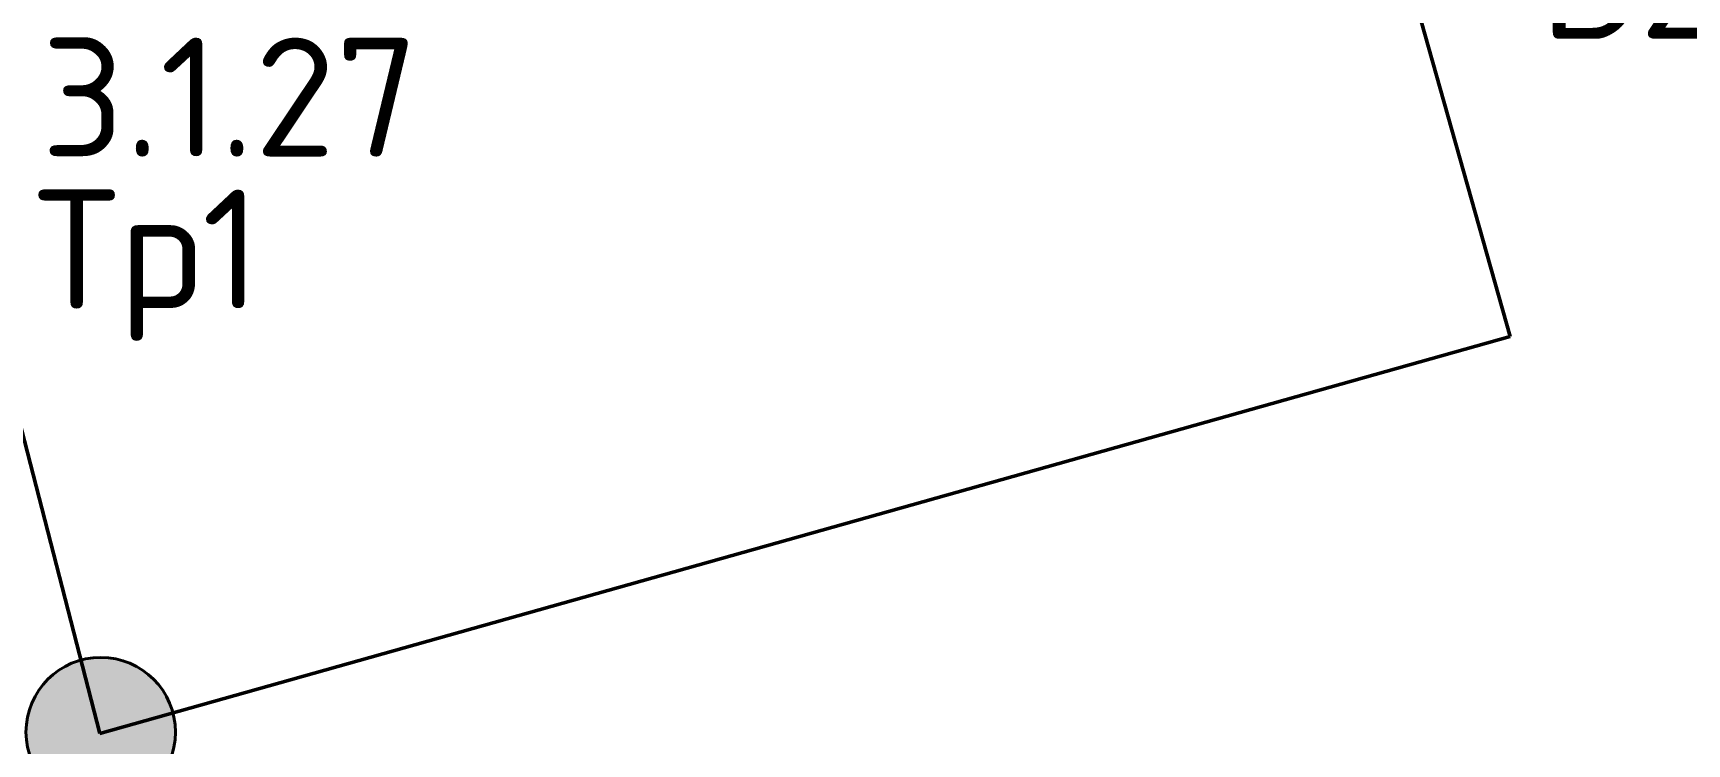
# Model space of a CAD drawing. Header units: millimetres. Extents: x -500444 to 437433, y -1435259 to 1593622.
# Drawn here: x -58126 to -55622, y -1369684 to -1368608 of the extents above; entities that cross this region are included whole.
import ezdxf

# ---------------------------------------------------------------- set-up
doc = ezdxf.new("R2010")
doc.units = ezdxf.units.MM
doc.layers.add('_Гр.ЩД-2C.7.6.I2.5', color=6, linetype='Continuous', lineweight=50)
doc.layers.add('A-ANNO-DIMS', color=7, linetype='Continuous', lineweight=9)
doc.layers.add('Вставка', color=252, linetype='Continuous')
doc.layers.add('сВЕтильники', color=7, linetype='Continuous', lineweight=40, true_color=0x0000f0)
doc.styles.add('GOST 2.304', font='')
doc.styles.add('TableTextStyle', font='isocpeur.ttf', dxfattribs={"width": 0.9})
doc.styles.get('GOST 2.304').set_extended_font_data('GOST Common')
doc.linetypes.add('Truba', pattern='A,3e-05,[4,MSH_7,S=1,R=0,X=0,Y=0],-3.022072', length=3.022102)
doc.dimstyles.new('М-200', dxfattribs={"dimtxt": 400, "dimasz": 160, "dimexe": 200, "dimexo": 400, "dimgap": 50, "dimtad": 1, "dimdec": 0, "dimzin": 0, "dimdsep": 46, "dimtxsty": 'GOST 2.304', "dimblk": 'ARCHTICK', "dimcen": 180, "dimdle": 200, "dimadec": 0, "dimazin": 0, "dimtfac": 1, "dimtdec": 0, "dimtmove": 1, "dimatfit": 0, "dimfxl": 1, "dimtolj": 1, "dimtzin": 0, "dimarcsym": 0})

# ---------------------------------------------------------------- blocks, each defined once
blk = doc.blocks.new('_ArchTick')
at = {"color": 0, "linetype": 'ByBlock', "const_width": 0.15}
blk.add_lwpolyline([(-0.5, -0.5), (0.5, 0.5)], dxfattribs=at)
blk = doc.blocks.new('*D41')
at = {"layer": 'A-ANNO-DIMS', "color": 0, "lineweight": -2, "transparency": 16777216}
blk.add_arc((-165703.8, -113309.3), 107894.2, 269.999998, 325.999999, dxfattribs=at)
at = {"layer": 'Defpoints', "color": 0, "lineweight": 30, "transparency": 16777216}
for p in [(-165703.8, -113309.3), (-165703.8, -113309.3), (-75741.3, -173989.8), (-131171, -215527.9), (-165703.8, -221903.3)]:
    blk.add_point(p, dxfattribs=at)
at = {"layer": 'A-ANNO-DIMS', "color": 0, "lineweight": -2, "transparency": 16777216, "xscale": 160, "yscale": 160, "zscale": 160}
for p, rotation in [((-76255.4, -173643), 55.99999895826774), ((-165703.8, -221203.5), 179.9999981265246)]:
    blk.add_blockref('_ArchTick', p, dxfattribs=dict(at, rotation=rotation))
at = {"layer": 'A-ANNO-DIMS', "color": 0, "transparency": 16777216, "insert": (-114299.5, -207822), "char_height": 400, "attachment_point": 5, "rotation": 28.5412, "style": 'GOST 2.304'}
blk.add_mtext('\\A1;56,0%%D', dxfattribs=at)
blk = doc.blocks.new('A$Cab2378fa')
at = {"lineweight": 25, "true_color": 0xfff5f5}
h = blk.add_hatch(color=7, dxfattribs=at)
h.dxf.hatch_style = 1
h.paths.add_polyline_path([(0, 0), (-141.6, -170.3, 0.174923), (3, -222.4, 0.197808), (162.3, -156.8)])
h.paths.add_polyline_path([(-163.2, 157.6), (0, 0), (147.8, 177.8, 0.175398), (3, 230.2, 0.209014)])
at = {"lineweight": 25}
h = blk.add_hatch(color=256, dxfattribs=at)
h.paths.add_polyline_path([(162.3, -156.8, 0.442338), (147.8, 177.8), (0, 0)])
h.paths.add_polyline_path([(-141.6, -170.3), (0, 0), (-163.2, 157.6, 0.430096)])
blk.add_circle((3, 3.9), 226.3)
blk = doc.blocks.new('Гр.ЩД-2C.7.6.I2.5')
at = {"layer": '_Гр.ЩД-2C.7.6.I2.5', "color": 18, "true_color": 0x000000, "style": 'TableTextStyle'}
for s, p in [('В2', (31521, 17737.4)), ('Тр1', (29242.3, 17329.1))]:
    blk.add_text(s, height=180, dxfattribs=at).set_placement(p)
at = {"layer": '_Гр.ЩД-2C.7.6.I2.5', "ltscale": 100, "style": 'TableTextStyle'}
for tag, p in [('55', (23877.9, 38200.4, 6620)), ('В2', (28844.8, 35937.6)), ('ТР1', (24657.4, 35359.6)), ('В2', (26349.8, 35206)), ('В2', (29276.5, 34501)), ('ТР1', (24982.1, 34103.8)), ('В2', (26781.5, 33769.4)), ('ТР1', (25153.2, 33442.3)), ('B2A', (29708.3, 33064.5)), ('ТР1', (25285, 32894.6)), ('ТР1', (25431.1, 32367.3)), ('В2', (27213.3, 32332.9)), ('ТР1', (25624.5, 31619.3)), ('B2A', (30140.1, 31627.9)), ('В2', (27645.1, 30896.3)), ('ТР1', (25870.5, 30668.2)), ('В2', (30571.9, 30191.4)), ('ТР1', (26122, 29695.5)), ('В2', (28076.9, 29459.8)), ('В2', (31003.6, 28754.8)), ('ТР1', (26451.1, 28422.8)), ('В2', (28508.6, 28023.2)), ('В2', (31435.4, 27318.3)), ('ТР1', (26755.9, 27244)), ('В2', (28940.4, 26586.7)), ('ТР1', (26946.7, 26506.1)), ('B2A', (31867.2, 25881.7)), ('ТР1', (27138.9, 25762.9)), ('В2', (29372.2, 25150.1)), ('ТР1', (27319.7, 25011.2)), ('B2A', (32299, 24445.2)), ('ТР1', (27493.6, 24338.6)), ('ТР1', (27628.2, 23818)), ('В2', (29803.9, 23713.6)), ('ТР1', (27784.1, 23281.6)), ('В2', (32730.7, 23008.6)), ('ТР1', (27918.7, 22761.2)), ('В2', (30235.7, 22277)), ('ТР1', (28116.2, 21983.4)), ('В2', (33162.5, 21572.1)), ('ТР1', (28323.4, 21181.8)), ('В2', (30667.5, 20840.5)), ('ТР1', (28495.7, 20515.6)), ('B2A', (33594.3, 20135.5)), ('ТР1', (28670.9, 19837.8)), ('В2', (31099.3, 19403.9)), ('ТР1', (28815.1, 19280.2)), ('B2A', (34026, 18699)), ('ТР1', (28969.1, 18684.9)), ('ТР1', (29116.6, 18114.3)), ('В2', (31531, 17967.4)), ('ТР1', (29252.3, 17559.1)), ('ТР1', (29487.4, 16473.6))]:
    blk.add_attdef(tag, p, '', height=180, dxfattribs=at)
blk = doc.blocks.new('Оси200')
at = {"layer": 'A-ANNO-DIMS', "color": 253}
dim = blk.add_angular_dim_2l(base=(-131171, -215527.9), line1=((-165703.8, -113309.3), (-75741.3, -173989.8)), line2=((-165703.8, -113309.3), (-165703.8, -221903.3)), text='56,0%%D', dimstyle='М-200', override={"dimadec": 2, "dimtmove": 2}, dxfattribs=at)
dim.commit()
dim.dimension.update_dxf_attribs({"geometry": '*D41', "text_midpoint": (-114299.5, -207822), "dimtype": 130})
blk = doc.blocks.new('A$C20f07326')
at = {"layer": 'A-ANNO-DIMS', "color": 253}
blk.add_blockref('Оси200', (404603.7, 213803.6), dxfattribs=at)

msp = doc.modelspace()

# ---------------------------------------------------------------- block references
at = {"layer": 'Вставка', "linetype": 'Truba', "lineweight": 30, "ltscale": 100}
msp.add_blockref('A$C20f07326', (-318165.7, -1386353.6), dxfattribs=at)

# ---------------------------------------------------------------- next in the draw order: linework, layer by layer
at = {"layer": '_Гр.ЩД-2C.7.6.I2.5', "ltscale": 100}
msp.add_lwpolyline([(-64222.1, -1334555.4), (-63393.5, -1337708.6), (-66165.9, -1338399.8), (-66347.4, -1338429.6), (-65856.4, -1340344.7), (-63852.5, -1348337.7), (-62841.5, -1350971.1), (-58024.6, -1369667.6), (-55889.4, -1369066.7), (-56102.4, -1368312.2), (-61283.7, -1351073.6), (-58788.7, -1350342), (-53610.4, -1367584.5)], dxfattribs=at)

# ---------------------------------------------------------------- next in the draw order: block references
at = {"layer": '_Гр.ЩД-2C.7.6.I2.5'}
ref = msp.add_blockref('Гр.ЩД-2C.7.6.I2.5', (-87365.7, -1386353.7), dxfattribs=at)
ref.add_attrib('ТР1', '3.1.27', (-58113.4, -1368794.6), dxfattribs={"ltscale": 100, "height": 180, "style": 'TableTextStyle'})
at = {"layer": 'сВЕтильники', "ltscale": 100, "xscale": 0.5, "yscale": 0.5, "zscale": 0.5}
msp.add_blockref('A$Cab2378fa', (-58024.6, -1369667.6), dxfattribs=at)

doc.saveas('drawing.dxf')
